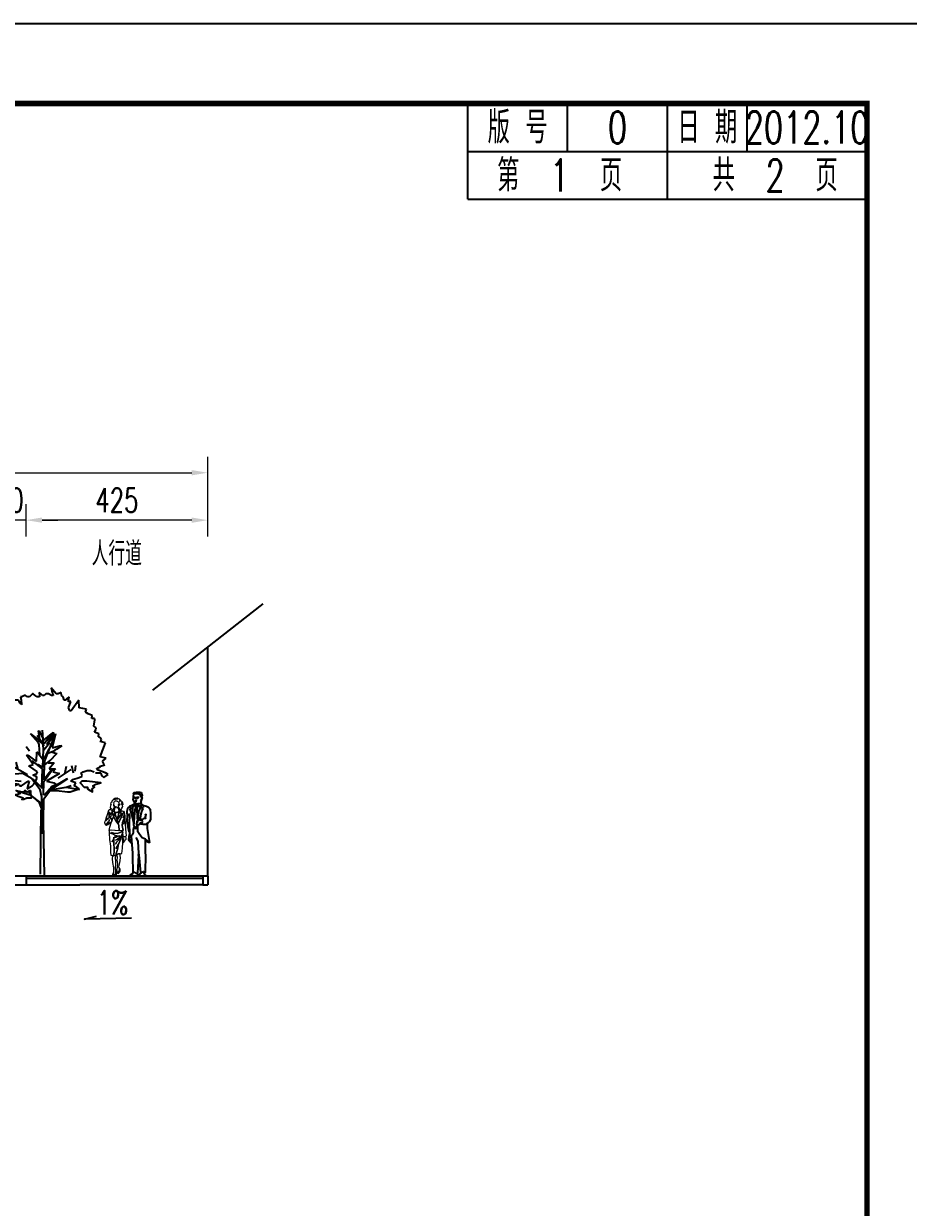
# Model space of a CAD drawing. Extents: x -1568 to -728, y -1287 to -990.
# Drawn here: x -1263.8 to -1153, y -1138.1 to -989.8 of the extents above; entities that cross this region are included whole.
import ezdxf
from ezdxf.enums import TextEntityAlignment as Align

# ---------------------------------------------------------------- set-up
doc = ezdxf.new("R2010")
doc.units = 0
doc.header["$LTSCALE"] = 5
doc.layers.get('0').update_dxf_attribs({"linetype": 'CONTINUOUS'})
doc.layers.get('Defpoints').update_dxf_attribs({"linetype": 'CONTINUOUS'})
for name, color, linetype in [('PP-MAN', 7, 'CONTINUOUS'), ('乔木', 3, 'CONTINUOUS'), ('图框', 7, 'CONTINUOUS'), ('文字', 7, 'CONTINUOUS'), ('道路结构', 7, 'CONTINUOUS')]:
    doc.layers.add(name, color=color, linetype=linetype)
doc.layers.add('标注', color=4, linetype='CONTINUOUS', lineweight=15)
doc.styles.get("Standard").update_dxf_attribs({"font": 'simplex1.shx', "width": 0.7, "bigfont": 'hztxt.shx'})
doc.dimstyles.new('比例1：200', dxfattribs={"dimtxt": 3, "dimasz": 2, "dimexe": 2, "dimexo": 1, "dimgap": 1, "dimtad": 1, "dimlfac": 20, "dimzin": 13, "dimdsep": 46, "dimtxsty": 'Standard', "dimcen": -0.09, "dimclrd": 256, "dimclre": 256, "dimclrt": 7, "dimaunit": 1, "dimadec": 0, "dimazin": 2, "dimtfac": 0.0005, "dimtix": 1, "dimtmove": 2, "dimatfit": 3, "dimfxl": 0, "dimtolj": 1, "dimtzin": 13, "dimlwd": -1, "dimlwe": -1, "dimarcsym": 0})

# ---------------------------------------------------------------- blocks, each defined once
blk = doc.blocks.new('*D16')
at = {"layer": 'Defpoints', "color": 0}
for p in [(-1240.77, -1046.07), (-1465.77, -1052.01), (-1240.77, -1052.01)]:
    blk.add_point(p, dxfattribs=at)
at = {"layer": '标注'}
for p, q in [((-1465.77, -1051.01), (-1465.77, -1044.07)), ((-1240.77, -1051.01), (-1240.77, -1044.07)), ((-1463.77, -1046.07), (-1242.77, -1046.07))]:
    blk.add_line(p, q, dxfattribs=at)
for points in [[(-1463.77, -1045.74), (-1463.77, -1046.4), (-1465.77, -1046.07)], [(-1242.77, -1045.74), (-1242.77, -1046.4), (-1240.77, -1046.07)]]:
    blk.add_solid(points, dxfattribs=at)
at = {"layer": '标注', "color": 7, "insert": (-1353.27, -1043.57), "char_height": 3, "attachment_point": 5}
blk.add_mtext('\\A1;道路总宽45m', dxfattribs=at)
blk = doc.blocks.new('*D35')
at = {"layer": 'Defpoints', "color": 0}
for p in [(-1263.52, -1052.01), (-1263.52, -1055.05), (-1240.77, -1055.05)]:
    blk.add_point(p, dxfattribs=at)
at = {"layer": '标注'}
for p, q in [((-1263.52, -1054.05), (-1263.52, -1050.01)), ((-1240.77, -1054.05), (-1240.77, -1050.01)), ((-1242.77, -1052.01), (-1261.52, -1052.01))]:
    blk.add_line(p, q, dxfattribs=at)
for points in [[(-1261.52, -1051.68), (-1261.52, -1052.34), (-1263.52, -1052.01)], [(-1242.77, -1051.68), (-1242.77, -1052.34), (-1240.77, -1052.01)]]:
    blk.add_solid(points, dxfattribs=at)
at = {"layer": '标注', "color": 7, "insert": (-1252.14, -1049.51), "char_height": 3, "attachment_point": 5}
blk.add_mtext('\\A1;425', dxfattribs=at)
blk = doc.blocks.new('*D34')
at = {"layer": 'Defpoints', "color": 0}
for p in [(-1269.52, -1052.01), (-1269.52, -1055.05), (-1263.52, -1055.05)]:
    blk.add_point(p, dxfattribs=at)
at = {"layer": '标注'}
for p, q in [((-1269.52, -1054.05), (-1269.52, -1050.01)), ((-1263.52, -1054.05), (-1263.52, -1050.01)), ((-1271.52, -1052.01), (-1273.52, -1052.01)), ((-1263.52, -1052.01), (-1269.52, -1052.01)), ((-1261.52, -1052.01), (-1259.52, -1052.01))]:
    blk.add_line(p, q, dxfattribs=at)
for points in [[(-1271.52, -1051.68), (-1271.52, -1052.34), (-1269.52, -1052.01)], [(-1261.52, -1051.68), (-1261.52, -1052.34), (-1263.52, -1052.01)]]:
    blk.add_solid(points, dxfattribs=at)
at = {"layer": '标注', "color": 7, "insert": (-1266.52, -1049.51), "char_height": 3, "attachment_point": 5}
blk.add_mtext('\\A1;150', dxfattribs=at)
blk = doc.blocks.new('A$C3E764F27')
at = {"color": 0}
for p, q in [((1.067, 4.884), (1.115, 4.842)), ((1.085, 4.8), (1.067, 4.884)), ((1.115, 4.842), (1.16, 4.8)), ((1.2, 4.8), (1.226, 4.884)), ((1.226, 4.884), (1.272, 4.925)), ((1.272, 4.925), (1.281, 5.009)), ((1.281, 5.009), (1.364, 4.967)), ((1.364, 4.967), (1.418, 4.967)), ((1.418, 4.967), (1.558, 5.134)), ((1.514, 4.967), (1.504, 4.925)), ((1.504, 4.925), (1.55, 4.925)), ((1.525, 5.009), (1.514, 4.967)), ((1.536, 5.051), (1.525, 5.009)), ((1.547, 5.092), (1.536, 5.051)), ((1.558, 5.134), (1.547, 5.092)), ((1.55, 4.925), (1.628, 4.967)), ((1.628, 4.967), (1.702, 4.967)), ((1.702, 4.967), (1.745, 4.925)), ((1.745, 4.925), (1.794, 4.925)), ((1.794, 4.925), (1.835, 4.967)), ((1.835, 4.967), (1.881, 5.009)), ((1.877, 4.925), (1.875, 4.884)), ((1.875, 4.884), (1.936, 4.884)), ((1.881, 5.009), (1.877, 4.925)), ((1.936, 4.884), (1.989, 4.925)), ((1.989, 4.925), (2.042, 4.967)), ((2.042, 4.967), (2.067, 4.967)), ((2.067, 4.967), (2.149, 4.884)), ((2.149, 4.884), (2.205, 4.884)), ((2.205, 4.884), (2.26, 4.925)), ((2.26, 4.925), (2.283, 4.925)), ((2.283, 4.925), (2.358, 4.884)), ((2.358, 4.884), (2.391, 4.884)), ((2.384, 4.842), (2.378, 4.8)), ((2.391, 4.884), (2.384, 4.842)), ((2.583, 4.8), (2.726, 4.842)), ((2.726, 4.842), (2.708, 4.8)), ((0.59, 4.55), (0.789, 4.591)), ((0.623, 4.466), (0.59, 4.55)), ((0.789, 4.591), (0.805, 4.8)), ((0.805, 4.8), (1.011, 4.508)), ((1.016, 4.758), (1.095, 4.758)), ((1.081, 4.591), (1.016, 4.758)), ((1.053, 4.508), (1.067, 4.55)), ((1.067, 4.55), (1.081, 4.591)), ((1.095, 4.758), (1.085, 4.8)), ((1.16, 4.8), (1.2, 4.8)), ((2.359, 4.675), (2.397, 4.717)), ((2.365, 4.717), (2.359, 4.675)), ((2.371, 4.758), (2.365, 4.717)), ((2.378, 4.8), (2.371, 4.758)), ((2.397, 4.717), (2.428, 4.758)), ((2.428, 4.758), (2.459, 4.8)), ((2.459, 4.8), (2.583, 4.8)), ((2.68, 4.758), (2.652, 4.717)), ((2.652, 4.717), (2.752, 4.675)), ((2.708, 4.8), (2.68, 4.758)), ((2.752, 4.675), (2.731, 4.633)), ((2.731, 4.633), (2.974, 4.633)), ((2.974, 4.633), (2.991, 4.591)), ((2.991, 4.591), (3.008, 4.55)), ((3.008, 4.55), (3.015, 4.508)), ((0.368, 4.258), (0.37, 4.299)), ((0.392, 4.091), (0.368, 4.258)), ((0.37, 4.299), (0.45, 4.299)), ((0.436, 4.383), (0.548, 4.425)), ((0.45, 4.299), (0.436, 4.383)), ((0.548, 4.425), (0.623, 4.466)), ((1.011, 4.508), (1.053, 4.508)), ((3.015, 4.508), (2.996, 4.466)), ((2.996, 4.466), (3.065, 4.425)), ((3.065, 4.425), (3.205, 4.383)), ((3.117, 4.299), (3.072, 4.258)), ((3.072, 4.258), (3.118, 4.216)), ((3.118, 4.216), (3.114, 4.174)), ((3.161, 4.341), (3.117, 4.299)), ((3.205, 4.383), (3.161, 4.341)), ((0.255, 3.882), (0.377, 3.924)), ((0.266, 3.799), (0.255, 3.882)), ((0.325, 4.007), (0.34, 4.049)), ((0.377, 3.924), (0.325, 4.007)), ((0.34, 4.049), (0.392, 4.091)), ((1.442, 3.875), (1.53, 3.506)), ((1.674, 3.59), (1.442, 3.875)), ((1.729, 3.139), (1.442, 3.875)), ((1.497, 3.924), (1.503, 3.882)), ((1.546, 3.882), (1.497, 3.924)), ((1.503, 3.882), (1.674, 3.59)), ((1.645, 3.799), (1.546, 3.882)), ((1.887, 3.965), (1.761, 3.715)), ((1.765, 3.605), (1.792, 3.982)), ((1.868, 3.715), (1.902, 3.965)), ((1.902, 3.965), (1.887, 3.965)), ((1.897, 3.632), (2.118, 3.882)), ((2.118, 3.882), (1.9, 3.715)), ((3.114, 4.174), (3.111, 4.132)), ((3.111, 4.132), (3.148, 4.132)), ((3.148, 4.132), (3.248, 4.174)), ((3.251, 4.091), (3.225, 4.049)), ((3.225, 4.049), (3.359, 4.049)), ((3.248, 4.174), (3.305, 4.174)), ((3.278, 4.132), (3.251, 4.091)), ((3.305, 4.174), (3.278, 4.132)), ((3.356, 3.924), (3.343, 3.882)), ((3.343, 3.882), (3.373, 3.84)), ((3.421, 3.965), (3.356, 3.924)), ((3.359, 4.049), (3.372, 4.007)), ((3.372, 4.007), (3.421, 3.965)), ((0.074, 3.632), (0.223, 3.673)), ((0.223, 3.256), (0.074, 3.632)), ((0.184, 3.715), (0.201, 3.757)), ((0.223, 3.673), (0.184, 3.715)), ((0.201, 3.757), (0.266, 3.799)), ((1.747, 3.614), (1.559, 3.865)), ((1.756, 3.444), (1.595, 3.641)), ((1.743, 3.715), (1.645, 3.799)), ((1.761, 3.715), (1.743, 3.715)), ((1.747, 3.543), (1.926, 3.838)), ((1.765, 3.596), (1.908, 3.704)), ((1.765, 3.462), (1.774, 3.578)), ((1.865, 3.298), (1.88, 3.59)), ((1.9, 3.715), (1.868, 3.715)), ((1.88, 3.59), (1.897, 3.632)), ((3.249, 3.799), (2.999, 3.757)), ((2.999, 3.757), (3.351, 3.715)), ((3.373, 3.84), (3.249, 3.799)), ((3.389, 3.632), (3.305, 3.59)), ((3.305, 3.59), (3.471, 3.548)), ((3.351, 3.715), (3.347, 3.673)), ((3.347, 3.673), (3.389, 3.632)), ((0.054, 3.214), (0.223, 3.256)), ((1.269, 3.548), (1.334, 3.506)), ((1.324, 3.548), (1.269, 3.548)), ((1.496, 3.506), (1.324, 3.548)), ((1.334, 3.506), (1.398, 3.465)), ((1.398, 3.465), (1.468, 3.423)), ((1.527, 3.381), (1.403, 3.339)), ((1.403, 3.339), (1.598, 3.131)), ((1.649, 3.354), (1.46, 3.426)), ((1.468, 3.423), (1.527, 3.381)), ((1.53, 3.506), (1.496, 3.506)), ((1.747, 3.202), (1.613, 3.471)), ((1.783, 2.96), (1.765, 3.462)), ((1.792, 3.184), (1.882, 3.309)), ((1.88, 3.298), (1.865, 3.298)), ((1.922, 3.381), (1.88, 3.298)), ((1.946, 3.381), (1.922, 3.381)), ((1.953, 3.131), (1.946, 3.381)), ((2.196, 3.298), (1.978, 3.131)), ((2.051, 3.047), (2.225, 3.298)), ((2.151, 3.408), (2.24, 3.525)), ((2.225, 3.298), (2.196, 3.298)), ((3.06, 3.339), (3.024, 3.298)), ((3.024, 3.298), (3.466, 3.256)), ((3.095, 3.381), (3.06, 3.339)), ((3.131, 3.423), (3.095, 3.381)), ((3.175, 3.465), (3.131, 3.423)), ((3.347, 3.506), (3.175, 3.465)), ((3.471, 3.548), (3.347, 3.506)), ((3.466, 3.256), (3.447, 3.214)), ((0.156, 3.131), (0.054, 3.214)), ((0.234, 2.992), (0.093, 3.034)), ((0.113, 3.047), (0.156, 3.131)), ((0.312, 2.938), (0.221, 2.979)), ((0.301, 2.896), (0.312, 2.938)), ((0.905, 2.861), (0.879, 3.02)), ((0.95, 2.807), (0.995, 3.004)), ((1.362, 2.673), (1.012, 2.906)), ((1.182, 2.789), (1.138, 2.996)), ((1.439, 2.922), (1.511, 2.839)), ((1.519, 2.922), (1.439, 2.922)), ((1.47, 3.089), (1.612, 2.922)), ((1.59, 3.089), (1.47, 3.089)), ((1.612, 2.922), (1.519, 2.922)), ((1.756, 2.583), (1.523, 2.906)), ((1.541, 2.906), (1.756, 2.628)), ((1.729, 3.031), (1.586, 3.148)), ((1.637, 3.089), (1.59, 3.089)), ((1.598, 3.131), (1.637, 3.089)), ((1.756, 2.628), (1.729, 3.139)), ((1.792, 2.924), (2.07, 3.139)), ((1.792, 2.969), (1.926, 3.04)), ((1.81, 2.413), (1.792, 2.924)), ((1.924, 2.839), (2.167, 3.006)), ((1.978, 3.131), (1.953, 3.131)), ((2.167, 3.006), (2.051, 3.047)), ((2.204, 2.762), (2.617, 2.996)), ((2.456, 2.906), (2.509, 3.103)), ((3.29, 2.922), (3.154, 2.88)), ((3.293, 3.047), (3.248, 3.006)), ((3.248, 3.006), (3.269, 2.964)), ((3.269, 2.964), (3.29, 2.922)), ((3.443, 3.089), (3.293, 3.047)), ((3.538, 3.131), (3.443, 3.089)), ((3.447, 3.214), (3.455, 3.173)), ((3.455, 3.173), (3.538, 3.131)), ((0, 2.771), (0.07, 2.812)), ((0.121, 2.687), (0, 2.771)), ((0.07, 2.812), (0.301, 2.896)), ((0.157, 2.729), (0.121, 2.687)), ((0.193, 2.771), (0.157, 2.729)), ((0.197, 2.812), (0.193, 2.771)), ((0.35, 2.812), (0.197, 2.812)), ((0.487, 2.88), (0.382, 2.839)), ((0.571, 2.88), (0.487, 2.88)), ((0.679, 2.839), (0.571, 2.88)), ((0.751, 2.797), (0.679, 2.839)), ((0.709, 2.755), (0.751, 2.797)), ((0.72, 2.713), (0.709, 2.755)), ((0.848, 2.672), (0.72, 2.713)), ((0.977, 2.63), (0.848, 2.672)), ((0.887, 2.547), (1.023, 2.588)), ((1.023, 2.588), (0.977, 2.63)), ((1.577, 2.35), (1.102, 2.664)), ((1.604, 2.368), (1.129, 2.655)), ((1.511, 2.839), (1.331, 2.797)), ((1.331, 2.797), (1.681, 2.588)), ((1.681, 2.588), (1.48, 2.547)), ((1.765, 2.206), (1.756, 2.583)), ((1.792, 2.386), (2.043, 2.646)), ((1.855, 2.35), (2.088, 2.664)), ((1.943, 2.797), (1.924, 2.839)), ((1.94, 2.672), (1.961, 2.713)), ((2.024, 2.505), (1.94, 2.672)), ((2.056, 2.755), (1.943, 2.797)), ((1.961, 2.713), (2.056, 2.755)), ((2.088, 2.664), (2.33, 2.798)), ((2.156, 2.588), (2.201, 2.421)), ((2.182, 2.588), (2.156, 2.588)), ((2.363, 2.463), (2.182, 2.588)), ((2.33, 2.798), (2.751, 2.762)), ((2.375, 2.583), (2.653, 2.61)), ((2.621, 2.672), (2.633, 2.63)), ((2.682, 2.672), (2.621, 2.672)), ((2.633, 2.63), (2.645, 2.588)), ((2.645, 2.588), (2.657, 2.547)), ((2.749, 2.63), (2.682, 2.672)), ((2.758, 2.505), (2.749, 2.63)), ((2.946, 2.63), (2.854, 2.505)), ((3.154, 2.88), (2.92, 2.839)), ((2.92, 2.839), (3.054, 2.797)), ((2.978, 2.672), (2.946, 2.63)), ((3.056, 2.713), (2.978, 2.672)), ((3.054, 2.797), (3.134, 2.755)), ((3.134, 2.755), (3.056, 2.713)), ((1.147, 2.421), (0.779, 2.359)), ((0.79, 2.38), (0.859, 2.421)), ((1.036, 2.296), (0.79, 2.38)), ((0.859, 2.421), (0.929, 2.463)), ((0.929, 2.463), (0.887, 2.547)), ((1.147, 2.421), (1.012, 2.466)), ((1.112, 2.296), (1.036, 2.296)), ((1.406, 2.338), (1.112, 2.296)), ((1.577, 2.35), (1.147, 2.421)), ((1.562, 2.338), (1.406, 2.338)), ((1.48, 2.547), (1.426, 2.505)), ((1.426, 2.505), (1.494, 2.463)), ((1.494, 2.463), (1.563, 2.421)), ((1.563, 2.421), (1.562, 2.338)), ((1.756, 2.108), (1.577, 2.35)), ((1.747, 2.206), (1.604, 2.368)), ((1.81, 2.153), (1.855, 2.35)), ((2.07, 2.463), (2.024, 2.505)), ((2.139, 2.421), (2.07, 2.463)), ((2.097, 2.197), (2.177, 2.305)), ((2.097, 2.197), (2.402, 2.287)), ((2.209, 2.38), (2.139, 2.421)), ((2.201, 2.421), (2.209, 2.38)), ((2.416, 2.463), (2.363, 2.463)), ((2.429, 2.511), (2.416, 2.463)), ((2.657, 2.547), (2.429, 2.511)), ((2.429, 2.511), (2.742, 2.377)), ((2.599, 2.439), (2.715, 2.466)), ((2.854, 2.505), (2.758, 2.505)), ((1.765, 1.498), (1.756, 2.108)), ((1.801, 1.148), (1.81, 2.153)), ((1.819, 1.856), (1.873, 2)), ((1.837, 2), (2.097, 2.197)), ((1.873, 2), (2.025, 2.135)), ((1.848, 0.055), (1.826, 1.804)), ((1.738, 0), (1.765, 1.498))]:
    blk.add_line(p, q, dxfattribs=at)
for points in [[(3.659, 3.339), (3.67, 3.339), (3.683, 3.298), (3.792, 3.256), (3.729, 3.214), (3.604, 3.214), (3.623, 3.256), (3.641, 3.298)], [(0.58, 2.588), (0.724, 2.588), (0.765, 2.547), (0.657, 2.421), (0.568, 2.421), (0.561, 2.38), (0.495, 2.338), (0.429, 2.296), (0.433, 2.338), (0.436, 2.38), (0.377, 2.421), (0.424, 2.463), (0.339, 2.505), (0.199, 2.547)], [(3.283, 2.63), (3.248, 2.63), (3.227, 2.672), (3.206, 2.713), (3.243, 2.755), (3.445, 2.797), (3.45, 2.797), (3.417, 2.755), (3.401, 2.713), (3.541, 2.672)], [(2.115, 2.338), (2.115, 2.296), (2.115, 2.254), (2.11, 2.213), (2.104, 2.171), (2.098, 2.129), (2.112, 2.129), (2.218, 2.129), (2.304, 2.087), (2.354, 2.087), (2.317, 2.129), (2.456, 2.171), (2.55, 2.213), (2.4, 2.254), (2.457, 2.296), (2.514, 2.338), (2.346, 2.296), (2.276, 2.296), (2.276, 2.338), (2.253, 2.338), (2.228, 2.296), (2.207, 2.296), (2.135, 2.338)], [(2.718, 2.463), (3.125, 2.463), (2.983, 2.421), (2.94, 2.38), (2.973, 2.338), (3.006, 2.296), (2.979, 2.296), (2.883, 2.338), (2.804, 2.338), (2.79, 2.296), (2.783, 2.296)]]:
    blk.add_lwpolyline(points, close=True, dxfattribs=at)
blk.add_lwpolyline([(3.483, 3.006), (3.598, 3.006), (3.54, 2.964), (3.519, 2.964), (3.483, 3.006)], dxfattribs=at)
blk = doc.blocks.new('A$C7F962729')
at = {"color": 0, "xscale": 0.6433862224851765, "yscale": 0.6433862224851765, "zscale": 0.6433862224851765}
blk.add_blockref('A$C3E764F27', (0, 0), dxfattribs=at)
blk = doc.blocks.new('B11000')
at = {"layer": 'PP-MAN', "color": 0, "linetype": 'ByBlock'}
for p, q in [((-0.079, 1.661), (-0.074, 1.663)), ((-0.074, 1.663), (-0.068, 1.657)), ((-0.026, 1.656), (-0.022, 1.66)), ((-0.022, 1.66), (-0.014, 1.658))]:
    blk.add_line(p, q, dxfattribs=at)
for points in [[(-0.058, 1.539), (-0.065, 1.549), (-0.074, 1.551), (-0.084, 1.563), (-0.096, 1.587), (-0.106, 1.629), (-0.099, 1.658), (-0.104, 1.67), (-0.104, 1.697), (-0.097, 1.739), (-0.099, 1.76), (-0.086, 1.773), (-0.037, 1.781), (0.033, 1.777), (0.06, 1.77), (0.075, 1.744), (0.082, 1.717), (0.079, 1.694), (0.072, 1.681)], [(-0.087, 1.524), (-0.136, 1.496), (-0.183, 1.476), (-0.207, 1.458), (-0.227, 1.429), (-0.245, 1.373), (-0.234, 1.266), (-0.241, 1.189), (-0.239, 1.164), (-0.201, 0.949), (-0.192, 0.944), (-0.187, 0.906), (-0.181, 0.906), (-0.174, 0.906)], [(-0.096, 1.513), (-0.118, 1.487), (-0.125, 1.422), (-0.121, 1.313), (-0.098, 1.158)], [(-0.098, 1.672), (-0.077, 1.677), (-0.056, 1.669)], [(-0.068, 1.545), (-0.076, 1.545), (-0.082, 1.54), (-0.096, 1.483), (-0.06, 1.52), (-0.045, 1.535), (-0.014, 1.534), (0.025, 1.476), (0.056, 1.496), (0.074, 1.508), (0.068, 1.526), (0.066, 1.547), (0.057, 1.546)], [(-0.095, 1.742), (-0.089, 1.748), (-0.051, 1.75), (-0.008, 1.749), (0.012, 1.745), (0.032, 1.737), (0.042, 1.717), (0.046, 1.698), (0.056, 1.689), (0.056, 1.681), (0.059, 1.679)], [(-0.091, 1.664), (-0.07, 1.665), (-0.056, 1.66), (-0.059, 1.654), (-0.069, 1.655), (-0.087, 1.66)], [(-0.074, 1.541), (-0.075, 1.538), (-0.054, 1.536)], [(-0.071, 1.588), (-0.056, 1.593), (-0.047, 1.592), (-0.028, 1.589)], [(-0.065, 1.614), (-0.062, 1.609), (-0.042, 1.61), (-0.032, 1.615)], [(-0.058, 1.582), (-0.042, 1.581)], [(-0.055, 1.52), (-0.041, 1.49), (-0.035, 1.484), (-0.018, 1.491), (-0.007, 1.517)], [(-0.036, 1.668), (-0.024, 1.677), (0.005, 1.674), (0.009, 1.667)], [(0.001, 1.665), (-0.011, 1.666), (-0.026, 1.664), (-0.034, 1.66), (-0.029, 1.654), (-0.017, 1.653), (0.001, 1.66)], [(0.052, 1.546), (0.056, 1.541), (0.026, 1.536), (-0.009, 1.536)], [(0.071, 1.511), (0.033, 1.433), (0.004, 1.367), (-0.003, 1.28), (-0.005, 1.233)], [(0.075, 1.522), (0.115, 1.5), (0.173, 1.48), (0.22, 1.464), (0.249, 1.42), (0.262, 1.318), (0.258, 1.2), (0.229, 1.153), (0.191, 1.12), (0.162, 1.097), (0.104, 1.097), (0.071, 1.1), (0.046, 1.113)], [(0.059, 1.671), (0.064, 1.678), (0.072, 1.681), (0.079, 1.674), (0.082, 1.665), (0.079, 1.648), (0.074, 1.635), (0.064, 1.624), (0.058, 1.616), (0.052, 1.613), (0.05, 1.619)], [(0.068, 1.626), (0.058, 1.603), (0.055, 1.567), (0.053, 1.546)], [(-0.17, 0.822), (-0.178, 0.908), (-0.178, 0.977), (-0.185, 1.044), (-0.185, 1.1), (-0.185, 1.16), (-0.181, 1.262), (-0.203, 1.329)], [(-0.145, 1.491), (-0.174, 1.458), (-0.149, 1.44), (-0.181, 1.418), (-0.156, 1.349), (-0.123, 1.226), (-0.103, 1.131), (-0.098, 1.109)], [(-0.049, 1.489), (-0.076, 1.402), (-0.087, 1.258), (-0.094, 1.131), (-0.103, 1.08), (-0.054, 1.029), (-0.018, 1.066)], [(-0.022, 1.482), (-0.029, 1.395), (-0.023, 1.28), (-0.022, 1.229), (-0.01, 1.177)], [(0.109, 1.493), (0.102, 1.456), (0.073, 1.44), (0.1, 1.429), (0.073, 1.395), (0.055, 1.324), (0.04, 1.229)], [(0.053, 1.2), (0.089, 1.204), (0.135, 1.226), (0.162, 1.226), (0.147, 1.231), (0.164, 1.309), (0.14, 1.293)], [(-0.087, 1.062), (-0.098, 1.015), (-0.107, 0.982), (-0.107, 0.92), (-0.129, 0.877), (-0.154, 0.851), (-0.172, 0.817), (-0.176, 0.788), (-0.165, 0.737), (-0.158, 0.708), (-0.134, 0.717)], [(-0.094, 1.017), (-0.058, 1.009), (-0.014, 1.015)], [(0.058, 1.188), (0.049, 1.189), (0.04, 1.211), (0.027, 1.224), (0.016, 1.224), (-0.002, 1.228), (-0.007, 1.219), (-0.003, 1.209), (0.011, 1.203), (0.02, 1.192), (0.005, 1.175), (-0.027, 1.156), (-0.03, 1.142), (-0.017, 1.14), (-0.036, 1.121), (-0.035, 1.113), (-0.028, 1.108), (-0.035, 1.098), (-0.027, 1.09), (-0.03, 1.076), (-0.023, 1.067), (-0.007, 1.073), (0.021, 1.095), (0.038, 1.121), (0.058, 1.135), (0.078, 1.13)], [(0.231, 0.724), (0.198, 0.746), (0.153, 0.784), (0.086, 0.813), (0.033, 0.875), (-0.009, 0.94), (-0.012, 1), (-0.007, 1.064)], [(0.064, 1.115), (0.084, 1.126), (0.093, 1.158), (0.086, 1.186), (0.066, 1.198), (0.053, 1.2)], [(0.193, 1.115), (0.191, 1.086), (0.187, 1.009), (0.24, 0.717), (0.215, 0.715), (0.175, 0.735), (0.144, 0.742)], [(-0.179, 0.903), (-0.193, 0.871), (-0.201, 0.837), (-0.21, 0.771), (-0.202, 0.769), (-0.197, 0.755), (-0.188, 0.754), (-0.185, 0.743), (-0.169, 0.738)], [(0.007, 0.473), (-0.003, 0.447), (0.002, 0.445), (-0.019, 0.065), (-0.029, 0.063), (-0.008, 0.021), (-0.008, 0.005), (-0.084, 0), (-0.133, 0.003), (-0.164, 0.003), (-0.164, 0.026), (-0.105, 0.065), (-0.118, 0.447), (-0.112, 0.471), (-0.118, 0.484), (-0.141, 0.848)], [(0.143, 0.791), (0.143, 0.489), (0.15, 0.46), (0.145, 0.076), (0.119, 0.068), (0.135, 0.037), (0.15, 0.021), (0.15, 0.005), (0.111, 0.003), (0.036, 0), (0.026, 0.021), (0.036, 0.039), (0.067, 0.068), (0.057, 0.081), (0.02, 0.453), (0.013, 0.479), (-0.003, 0.744), (-0.045, 0.822)], [(-0.089, 0.07), (-0.084, 0.083), (-0.047, 0.06), (-0.042, 0.06)], [(0.078, 0.086), (0.109, 0.096), (0.135, 0.081)]]:
    blk.add_lwpolyline(points, dxfattribs=at)
blk = doc.blocks.new('行人')
at = {"color": 143, "linetype": 'Continuous'}
for p, q in [((-1455.15, -1087.66), (-1455.12, -1087.45)), ((-1455.12, -1087.56), (-1455.15, -1087.66)), ((-1455.12, -1087.43), (-1455.07, -1087.29)), ((-1455.03, -1087.36), (-1455.12, -1087.43)), ((-1455.12, -1087.45), (-1454.98, -1087.45)), ((-1455.01, -1087.55), (-1455.12, -1087.56)), ((-1455.12, -1087.89), (-1455.1, -1087.71)), ((-1455.03, -1088.07), (-1455.12, -1087.89)), ((-1455.1, -1087.71), (-1455.03, -1087.59)), ((-1455.07, -1087.29), (-1454.95, -1087.22)), ((-1454.98, -1087.45), (-1455.03, -1087.36)), ((-1455.03, -1087.59), (-1454.92, -1087.63)), ((-1454.94, -1088.24), (-1455.03, -1088.07)), ((-1454.92, -1087.63), (-1455.01, -1087.55)), ((-1454.95, -1087.22), (-1454.75, -1087.24)), ((-1454.92, -1087.19), (-1454.82, -1087.05)), ((-1454.87, -1087.15), (-1454.92, -1087.19)), ((-1454.77, -1087.17), (-1454.87, -1087.15)), ((-1454.82, -1087.05), (-1454.72, -1087.06)), ((-1454.68, -1088.06), (-1454.82, -1088.33)), ((-1454.79, -1087.04), (-1454.7, -1086.96)), ((-1454.72, -1087.06), (-1454.79, -1087.04)), ((-1454.75, -1087.24), (-1454.77, -1087.17)), ((-1454.68, -1087.54), (-1454.75, -1087.57)), ((-1454.75, -1087.57), (-1454.68, -1087.72)), ((-1454.65, -1088.02), (-1454.72, -1088.16)), ((-1454.7, -1086.96), (-1454.52, -1086.88)), ((-1454.62, -1087.64), (-1454.68, -1087.54)), ((-1454.68, -1087.72), (-1454.59, -1087.8)), ((-1454.55, -1087.96), (-1454.68, -1088.06)), ((-1454.68, -1088.44), (-1454.58, -1088.12)), ((-1454.58, -1087.29), (-1454.65, -1087.43)), ((-1454.65, -1087.43), (-1454.62, -1087.64)), ((-1454.55, -1087.96), (-1454.65, -1088.02)), ((-1454.55, -1087.75), (-1454.62, -1087.64)), ((-1454.62, -1087.64), (-1454.55, -1087.75)), ((-1454.55, -1087.96), (-1454.61, -1088.19)), ((-1454.59, -1087.8), (-1454.55, -1087.94)), ((-1454.48, -1087.19), (-1454.58, -1087.29)), ((-1454.58, -1088.12), (-1454.55, -1087.96)), ((-1454.06, -1087.82), (-1454.55, -1087.96)), ((-1454.55, -1087.94), (-1454.38, -1088.02)), ((-1454.38, -1088.02), (-1454.55, -1087.96)), ((-1454.55, -1087.96), (-1454.55, -1087.96)), ((-1454.55, -1087.96), (-1454.55, -1087.96)), ((-1454.52, -1086.88), (-1454.45, -1086.98)), ((-1454.48, -1086.85), (-1454.33, -1086.85)), ((-1454.45, -1086.98), (-1454.48, -1086.85)), ((-1454.34, -1087.15), (-1454.48, -1087.19)), ((-1454.17, -1087.15), (-1454.34, -1087.15)), ((-1454.33, -1086.85), (-1454.32, -1086.99)), ((-1454.32, -1086.99), (-1454.26, -1086.85)), ((-1454.26, -1086.85), (-1454.12, -1086.88)), ((-1454.24, -1087.99), (-1454.1, -1087.89)), ((-1454.1, -1087.89), (-1454.24, -1087.99)), ((-1454.01, -1086.94), (-1454.21, -1086.98)), ((-1454.21, -1086.98), (-1453.94, -1087.01)), ((-1454.1, -1087.26), (-1454.17, -1087.15)), ((-1454.12, -1086.88), (-1454.01, -1086.94)), ((-1454.03, -1087.4), (-1454.1, -1087.26)), ((-1454.1, -1087.89), (-1454.06, -1087.71)), ((-1454.1, -1088.01), (-1454.06, -1087.82)), ((-1454.1, -1088.16), (-1454.1, -1087.89)), ((-1453.97, -1088.16), (-1454.1, -1088.01)), ((-1453.82, -1088.37), (-1454.1, -1088.02)), ((-1454.1, -1088.02), (-1454.1, -1088.16)), ((-1454.06, -1087.57), (-1454.03, -1087.4)), ((-1453.99, -1087.57), (-1454.06, -1087.57)), ((-1454.06, -1087.71), (-1453.99, -1087.78)), ((-1453.99, -1087.78), (-1453.99, -1087.57)), ((-1453.94, -1087.01), (-1453.87, -1087.13)), ((-1453.87, -1087.13), (-1453.78, -1087.22)), ((-1453.78, -1087.22), (-1453.78, -1087.32)), ((-1453.78, -1087.32), (-1453.64, -1087.42)), ((-1453.69, -1088.08), (-1453.65, -1088.19)), ((-1453.57, -1088.09), (-1453.69, -1088.08)), ((-1453.61, -1087.59), (-1453.68, -1087.69)), ((-1453.68, -1087.69), (-1453.6, -1087.8)), ((-1453.64, -1087.42), (-1453.61, -1087.59)), ((-1453.6, -1087.8), (-1453.55, -1087.96)), ((-1453.55, -1087.96), (-1453.57, -1088.09)), ((-1455.38, -1089.37), (-1455.45, -1090.03)), ((-1455.35, -1088.89), (-1455.38, -1088.96)), ((-1455.38, -1088.96), (-1455.38, -1089.16)), ((-1455.17, -1089.58), (-1455.38, -1089.16)), ((-1455.38, -1089.16), (-1455.17, -1089.58)), ((-1455.38, -1089.16), (-1455.38, -1089.37)), ((-1455.35, -1089.51), (-1455.38, -1089.37)), ((-1455.38, -1089.37), (-1455.35, -1089.55)), ((-1455.31, -1088.58), (-1455.35, -1088.89)), ((-1455.17, -1089.3), (-1455.35, -1088.89)), ((-1455.35, -1088.89), (-1455.17, -1089.3)), ((-1455.35, -1089.83), (-1455.35, -1089.51)), ((-1455.21, -1089.79), (-1455.35, -1089.55)), ((-1455.35, -1089.55), (-1455.21, -1089.79)), ((-1455.35, -1089.55), (-1455.35, -1089.83)), ((-1455.24, -1088.47), (-1455.31, -1088.58)), ((-1455.07, -1088.4), (-1455.24, -1088.47)), ((-1455.21, -1088.54), (-1455.21, -1088.68)), ((-1455.21, -1088.68), (-1455.21, -1088.54)), ((-1455.21, -1088.68), (-1454.96, -1089.16)), ((-1455.03, -1089.03), (-1455.21, -1088.68)), ((-1455.14, -1089.83), (-1455.17, -1089.58)), ((-1455.17, -1089.58), (-1455.14, -1089.83)), ((-1454.82, -1088.33), (-1455.07, -1088.4)), ((-1454.68, -1089.76), (-1455.03, -1089.03)), ((-1454.96, -1088.16), (-1454.94, -1088.24)), ((-1454.82, -1088.33), (-1454.96, -1088.16)), ((-1454.79, -1088.65), (-1454.96, -1088.72)), ((-1454.96, -1088.72), (-1454.79, -1088.65)), ((-1454.96, -1088.72), (-1454.89, -1088.93)), ((-1454.89, -1088.93), (-1454.96, -1088.72)), ((-1454.96, -1089.16), (-1454.75, -1089.62)), ((-1454.82, -1088.37), (-1454.93, -1088.58)), ((-1454.93, -1088.58), (-1454.82, -1088.37)), ((-1454.93, -1088.58), (-1454.79, -1088.65)), ((-1454.79, -1088.65), (-1454.93, -1088.58)), ((-1454.89, -1088.58), (-1454.82, -1088.33)), ((-1454.82, -1088.33), (-1454.89, -1088.58)), ((-1454.89, -1088.93), (-1454.65, -1089.27)), ((-1454.55, -1089.41), (-1454.89, -1088.93)), ((-1454.72, -1088.16), (-1454.82, -1088.33)), ((-1454.68, -1088.4), (-1454.79, -1088.68)), ((-1454.79, -1088.68), (-1454.68, -1088.44)), ((-1454.75, -1089.62), (-1454.55, -1090.06)), ((-1454.61, -1088.19), (-1454.68, -1088.38)), ((-1454.68, -1088.38), (-1454.65, -1088.51)), ((-1454.65, -1088.51), (-1454.68, -1088.4)), ((-1454.65, -1088.51), (-1454.38, -1088.61)), ((-1454.65, -1088.51), (-1454.65, -1088.51)), ((-1454.65, -1088.61), (-1454.65, -1088.51)), ((-1454.58, -1088.96), (-1454.65, -1088.61)), ((-1454.65, -1089.27), (-1454.41, -1089.58)), ((-1454.41, -1088.61), (-1454.64, -1088.51)), ((-1454.64, -1088.51), (-1454.63, -1088.68)), ((-1454.63, -1088.68), (-1454.58, -1088.96)), ((-1454.58, -1088.96), (-1454.38, -1089.48)), ((-1454.38, -1089.48), (-1454.58, -1088.96)), ((-1454.41, -1089.58), (-1454.55, -1089.41)), ((-1454.55, -1090.06), (-1454.41, -1089.58)), ((-1454.24, -1089.09), (-1454.45, -1089.72)), ((-1454.24, -1088.61), (-1454.41, -1088.61)), ((-1454.41, -1089.58), (-1454.38, -1089.48)), ((-1454.38, -1088.61), (-1454.24, -1088.61)), ((-1454.38, -1089.48), (-1454.24, -1089.13)), ((-1454.24, -1089.13), (-1454.1, -1088.54)), ((-1454.24, -1088.61), (-1454.06, -1088.54)), ((-1454.1, -1088.54), (-1454.24, -1088.61)), ((-1454.1, -1088.54), (-1454.24, -1089.09)), ((-1454.24, -1089.65), (-1453.99, -1089.2)), ((-1453.99, -1089.2), (-1454.24, -1089.65)), ((-1454.06, -1088.33), (-1454.1, -1088.16)), ((-1454.1, -1088.16), (-1454.06, -1088.37)), ((-1454.06, -1088.37), (-1454.1, -1088.54)), ((-1454.1, -1088.54), (-1454.1, -1088.54)), ((-1454.06, -1088.54), (-1454.06, -1088.33)), ((-1454.03, -1088.89), (-1454.06, -1088.93)), ((-1454.06, -1088.93), (-1454.03, -1088.99)), ((-1454.03, -1088.99), (-1454.06, -1089.03)), ((-1454.06, -1089.03), (-1453.96, -1089.23)), ((-1453.99, -1088.82), (-1454.03, -1088.89)), ((-1453.82, -1088.65), (-1453.99, -1089.2)), ((-1453.99, -1089.2), (-1453.82, -1088.72)), ((-1453.96, -1088.75), (-1453.99, -1088.82)), ((-1453.78, -1088.39), (-1453.97, -1088.16)), ((-1453.92, -1088.75), (-1453.96, -1088.75)), ((-1453.96, -1089.23), (-1453.89, -1089.34)), ((-1453.92, -1088.51), (-1453.82, -1088.37)), ((-1453.78, -1088.37), (-1453.92, -1088.51)), ((-1453.78, -1088.54), (-1453.92, -1088.51)), ((-1453.92, -1088.51), (-1453.78, -1088.54)), ((-1453.85, -1088.68), (-1453.92, -1088.75)), ((-1453.89, -1089.34), (-1453.78, -1089.41)), ((-1453.89, -1089.34), (-1453.75, -1089.44)), ((-1453.82, -1089.51), (-1453.89, -1089.34)), ((-1453.78, -1088.68), (-1453.85, -1088.68)), ((-1453.82, -1088.72), (-1453.85, -1088.79)), ((-1453.85, -1088.79), (-1453.82, -1088.72)), ((-1453.85, -1088.79), (-1453.75, -1088.82)), ((-1453.75, -1088.86), (-1453.85, -1088.79)), ((-1453.85, -1089.37), (-1453.82, -1089.51)), ((-1453.68, -1089.48), (-1453.85, -1089.37)), ((-1453.82, -1088.72), (-1453.78, -1088.54)), ((-1453.78, -1088.54), (-1453.82, -1088.65)), ((-1453.82, -1089.51), (-1453.75, -1089.69)), ((-1453.82, -1089.51), (-1453.68, -1089.51)), ((-1453.68, -1089.51), (-1453.82, -1089.51)), ((-1453.75, -1089.69), (-1453.82, -1089.51)), ((-1453.65, -1088.23), (-1453.78, -1088.37)), ((-1453.67, -1088.28), (-1453.78, -1088.39)), ((-1453.75, -1088.82), (-1453.78, -1088.68)), ((-1453.78, -1089.41), (-1453.68, -1089.48)), ((-1453.65, -1088.68), (-1453.75, -1088.86)), ((-1453.75, -1089.44), (-1453.68, -1089.51)), ((-1453.71, -1089.09), (-1453.68, -1088.99)), ((-1453.65, -1089.13), (-1453.71, -1089.09)), ((-1453.68, -1088.99), (-1453.65, -1088.93)), ((-1453.68, -1089.48), (-1453.58, -1089.3)), ((-1453.58, -1089.3), (-1453.68, -1089.48)), ((-1453.68, -1089.51), (-1453.58, -1089.3)), ((-1453.65, -1088.19), (-1453.67, -1088.28)), ((-1453.44, -1088.26), (-1453.65, -1088.23)), ((-1453.61, -1088.68), (-1453.65, -1088.68)), ((-1453.65, -1088.93), (-1453.61, -1088.68)), ((-1453.44, -1089.27), (-1453.65, -1089.13)), ((-1453.65, -1089.13), (-1453.41, -1089.3)), ((-1453.65, -1089.13), (-1453.65, -1089.13)), ((-1453.58, -1089.3), (-1453.65, -1089.13)), ((-1453.65, -1089.13), (-1453.58, -1089.3)), ((-1453.58, -1089.3), (-1453.65, -1089.13)), ((-1453.34, -1088.44), (-1453.44, -1088.26)), ((-1453.44, -1088.54), (-1453.44, -1089.06)), ((-1453.44, -1089.09), (-1453.44, -1088.54)), ((-1453.44, -1089.06), (-1453.44, -1089.27)), ((-1453.44, -1089.27), (-1453.44, -1089.09)), ((-1453.2, -1089.48), (-1453.44, -1089.27)), ((-1453.44, -1089.51), (-1453.37, -1089.9)), ((-1453.37, -1089.9), (-1453.44, -1089.51)), ((-1453.41, -1089.3), (-1453.2, -1089.48)), ((-1453.37, -1088.54), (-1453.2, -1088.89)), ((-1453.2, -1088.89), (-1453.37, -1088.54)), ((-1453.2, -1088.89), (-1453.34, -1088.44)), ((-1453.23, -1089.3), (-1453.02, -1089.51)), ((-1452.99, -1089.55), (-1453.23, -1089.3)), ((-1453.06, -1089.34), (-1453.2, -1088.89)), ((-1452.99, -1089.65), (-1453.2, -1089.48)), ((-1453.2, -1089.48), (-1452.99, -1089.65)), ((-1453.02, -1089.51), (-1453.06, -1089.34)), ((-1452.92, -1089.72), (-1452.99, -1089.55)), ((-1455.49, -1090.66), (-1455.52, -1091.14)), ((-1455.45, -1090.03), (-1455.49, -1090.66)), ((-1455.24, -1090.1), (-1455.35, -1089.83)), ((-1455.35, -1089.83), (-1455.24, -1090.1)), ((-1455.07, -1090.27), (-1455.17, -1090.83)), ((-1455.17, -1090.87), (-1455.07, -1090.27)), ((-1455.17, -1090.83), (-1455.14, -1090.94)), ((-1455.14, -1090.94), (-1455.17, -1090.87)), ((-1455.14, -1090.9), (-1454.82, -1090.94)), ((-1455.14, -1091), (-1455.14, -1090.9)), ((-1455.14, -1090.94), (-1454.89, -1090.94)), ((-1455.14, -1091.21), (-1455.14, -1090.94)), ((-1454.79, -1091.14), (-1455.14, -1091)), ((-1455.14, -1091), (-1454.79, -1091.14)), ((-1455.14, -1091.14), (-1455.14, -1091)), ((-1455.1, -1089.83), (-1455.07, -1090.27)), ((-1455.07, -1090.27), (-1455.1, -1089.83)), ((-1454.89, -1090.94), (-1454.68, -1090.9)), ((-1454.82, -1090.94), (-1454.68, -1090.87)), ((-1454.55, -1090.06), (-1454.68, -1089.76)), ((-1454.62, -1090.24), (-1454.68, -1090.9)), ((-1454.68, -1090.9), (-1454.62, -1090.24)), ((-1454.68, -1090.87), (-1454.62, -1090.94)), ((-1454.68, -1090.9), (-1454.62, -1090.94)), ((-1454.55, -1090), (-1454.62, -1090.24)), ((-1454.62, -1090.24), (-1454.55, -1090)), ((-1454.62, -1090.94), (-1453.75, -1090.83)), ((-1454.62, -1090.94), (-1453.65, -1090.83)), ((-1454.24, -1089.65), (-1454.55, -1090.06)), ((-1454.55, -1090.06), (-1454.24, -1089.65)), ((-1454.55, -1090.06), (-1454.24, -1089.65)), ((-1454.24, -1089.65), (-1454.55, -1090.06)), ((-1454.45, -1089.72), (-1454.55, -1090.06)), ((-1453.75, -1089.69), (-1453.44, -1090.03)), ((-1453.68, -1089.93), (-1453.75, -1089.69)), ((-1453.75, -1090.83), (-1453.48, -1090.87)), ((-1453.51, -1090.48), (-1453.68, -1089.93)), ((-1453.65, -1090.83), (-1453.44, -1090.87)), ((-1453.41, -1090.87), (-1453.51, -1090.48)), ((-1453.48, -1090.87), (-1453.41, -1090.87)), ((-1453.44, -1090.03), (-1453.27, -1090.17)), ((-1453.44, -1090.87), (-1453.41, -1091.07)), ((-1453.44, -1090.87), (-1453.44, -1090.87)), ((-1453.41, -1091.07), (-1453.41, -1091.17)), ((-1453.37, -1089.9), (-1453.27, -1090.17)), ((-1453.27, -1090.17), (-1453.37, -1089.9)), ((-1453.27, -1089.79), (-1453.13, -1090.06)), ((-1453.13, -1090.06), (-1453.27, -1089.79)), ((-1453.27, -1090.17), (-1453.02, -1090.24)), ((-1453.13, -1090.06), (-1453.02, -1090.24)), ((-1453.02, -1090.24), (-1453.13, -1090.06)), ((-1453.02, -1090.24), (-1452.95, -1090.13)), ((-1452.95, -1090.13), (-1452.88, -1089.93)), ((-1452.88, -1089.93), (-1452.92, -1089.72)), ((-1455.52, -1091.14), (-1455.55, -1091.56)), ((-1455.55, -1091.56), (-1455.49, -1091.63)), ((-1455.49, -1091.63), (-1455.52, -1091.8)), ((-1455.52, -1091.8), (-1455.52, -1092.01)), ((-1455.52, -1092.01), (-1455.38, -1092.14)), ((-1455.49, -1091.63), (-1455.49, -1091.63)), ((-1455.35, -1091.66), (-1455.49, -1091.63)), ((-1455.49, -1091.63), (-1455.35, -1091.66)), ((-1455.38, -1092.14), (-1455.31, -1092.32)), ((-1455.17, -1091.63), (-1455.35, -1091.66)), ((-1455.35, -1091.66), (-1455.17, -1091.63)), ((-1455.31, -1092.32), (-1455.17, -1092.42)), ((-1455.24, -1091.87), (-1455.24, -1092.11)), ((-1455.24, -1092.14), (-1455.24, -1091.87)), ((-1455.24, -1092.11), (-1455.14, -1092.18)), ((-1455.14, -1092.35), (-1455.24, -1092.14)), ((-1455.17, -1091.63), (-1455.14, -1091.21)), ((-1455.17, -1091.73), (-1455.17, -1091.63)), ((-1455.17, -1091.84), (-1455.17, -1091.73)), ((-1455.1, -1092.11), (-1455.17, -1091.84)), ((-1455.17, -1092.42), (-1455.14, -1092.35)), ((-1455.14, -1091.14), (-1454.93, -1091.59)), ((-1454.96, -1091.52), (-1455.14, -1091.14)), ((-1455.14, -1091.35), (-1455.14, -1091.14)), ((-1454.96, -1091.77), (-1455.14, -1091.35)), ((-1455.14, -1091.35), (-1454.89, -1091.94)), ((-1455.14, -1091.63), (-1455.14, -1091.35)), ((-1455.14, -1092.39), (-1455.14, -1091.63)), ((-1455.14, -1092.18), (-1455.1, -1092.11)), ((-1455.1, -1093.08), (-1455.14, -1092.39)), ((-1454.72, -1091.77), (-1454.96, -1091.52)), ((-1454.96, -1091.52), (-1454.72, -1091.77)), ((-1454.68, -1092.01), (-1454.96, -1091.52)), ((-1454.75, -1092.21), (-1454.96, -1091.77)), ((-1454.93, -1091.59), (-1454.68, -1092.01)), ((-1454.89, -1091.94), (-1454.62, -1092.49)), ((-1454.41, -1091.24), (-1454.79, -1091.14)), ((-1454.79, -1091.14), (-1454.41, -1091.24)), ((-1454.75, -1091.56), (-1454.58, -1091.59)), ((-1454.58, -1091.59), (-1454.75, -1091.56)), ((-1454.58, -1092.53), (-1454.75, -1092.21)), ((-1454.45, -1091.97), (-1454.72, -1091.77)), ((-1454.72, -1091.77), (-1454.45, -1091.97)), ((-1454.38, -1092.32), (-1454.68, -1092.01)), ((-1454.68, -1092.01), (-1454.38, -1092.32)), ((-1454.62, -1092.49), (-1454.24, -1093.15)), ((-1454.2, -1091.49), (-1454.58, -1091.59)), ((-1454.58, -1091.59), (-1454.31, -1091.7)), ((-1454.45, -1093.25), (-1454.58, -1092.53)), ((-1454.58, -1092.56), (-1454.45, -1093.25)), ((-1454.24, -1093.15), (-1454.58, -1092.56)), ((-1454.55, -1091.59), (-1454.2, -1091.49)), ((-1454.31, -1091.7), (-1454.55, -1091.59)), ((-1454.2, -1092.11), (-1454.45, -1091.97)), ((-1454.45, -1091.97), (-1454.2, -1092.11)), ((-1454.03, -1091.21), (-1454.41, -1091.24)), ((-1454.41, -1091.24), (-1454.03, -1091.21)), ((-1454.2, -1092.6), (-1454.38, -1092.32)), ((-1454.38, -1092.32), (-1454.2, -1092.6)), ((-1454.06, -1091.7), (-1454.31, -1091.7)), ((-1454.31, -1091.7), (-1454.06, -1091.7)), ((-1454.2, -1091.49), (-1453.85, -1091.31)), ((-1453.85, -1091.31), (-1454.2, -1091.49)), ((-1453.99, -1092.35), (-1454.06, -1093.39)), ((-1454.06, -1093.36), (-1453.99, -1092.35)), ((-1453.71, -1091.14), (-1454.03, -1091.21)), ((-1454.03, -1091.21), (-1453.71, -1091.14)), ((-1454.03, -1091.73), (-1453.99, -1092.35)), ((-1453.99, -1092.35), (-1454.03, -1091.73)), ((-1453.96, -1092.04), (-1454.03, -1091.73)), ((-1454.03, -1091.73), (-1453.96, -1092.04)), ((-1453.78, -1092.28), (-1453.96, -1092.04)), ((-1453.96, -1092.04), (-1453.78, -1092.28)), ((-1453.85, -1091.31), (-1453.58, -1091.21)), ((-1453.58, -1091.21), (-1453.85, -1091.31)), ((-1453.58, -1091.21), (-1453.41, -1091.17)), ((-1453.41, -1091.17), (-1453.58, -1091.21)), ((-1453.48, -1092.01), (-1453.58, -1092.84)), ((-1453.41, -1091.17), (-1453.48, -1092.01)), ((-1455, -1093.78), (-1455.1, -1093.08)), ((-1454.79, -1093.81), (-1455, -1093.78)), ((-1454.86, -1094.29), (-1454.79, -1094.02)), ((-1454.79, -1094.02), (-1454.79, -1093.81)), ((-1454.79, -1093.81), (-1454.55, -1093.81)), ((-1454.55, -1093.81), (-1454.79, -1093.81)), ((-1454.31, -1093.98), (-1454.55, -1093.81)), ((-1454.55, -1093.81), (-1454.38, -1093.92)), ((-1454.27, -1093.88), (-1454.45, -1093.25)), ((-1454.45, -1093.25), (-1454.27, -1093.88)), ((-1454.38, -1093.92), (-1454.41, -1094.26)), ((-1454.38, -1093.92), (-1454.38, -1093.92)), ((-1454.03, -1094.05), (-1454.31, -1093.98)), ((-1454.24, -1094), (-1454.01, -1094.05)), ((-1454.21, -1094.38), (-1454.24, -1094)), ((-1454.03, -1094.05), (-1454.06, -1093.36)), ((-1454.06, -1093.39), (-1454.03, -1094.05)), ((-1453.75, -1094.02), (-1454.03, -1094.05)), ((-1454.01, -1094.05), (-1453.85, -1094.03)), ((-1453.85, -1094.03), (-1453.85, -1094.03)), ((-1453.85, -1094.03), (-1453.81, -1094.43)), ((-1453.65, -1093.95), (-1453.75, -1094.02)), ((-1453.61, -1093.6), (-1453.65, -1093.95)), ((-1453.58, -1092.84), (-1453.61, -1093.6)), ((-1454.75, -1094.95), (-1454.86, -1094.29)), ((-1454.65, -1095.44), (-1454.75, -1094.95)), ((-1454.75, -1095.72), (-1454.65, -1095.44)), ((-1454.38, -1094.61), (-1454.45, -1095.02)), ((-1454.45, -1095.02), (-1454.41, -1095.51)), ((-1454.41, -1094.26), (-1454.38, -1094.61)), ((-1454.41, -1095.51), (-1454.34, -1095.79)), ((-1454.27, -1094.68), (-1454.21, -1094.38)), ((-1454.24, -1095.04), (-1454.27, -1094.68)), ((-1454.2, -1095.6), (-1454.24, -1095.04)), ((-1453.97, -1095.55), (-1453.98, -1095.93)), ((-1453.83, -1094.89), (-1453.97, -1095.55)), ((-1453.81, -1094.43), (-1453.83, -1094.89)), ((-1454.72, -1095.58), (-1454.75, -1095.72)), ((-1454.75, -1095.72), (-1454.75, -1095.99)), ((-1454.75, -1095.99), (-1454.75, -1095.72)), ((-1454.75, -1095.99), (-1454.55, -1096.27)), ((-1454.55, -1096.27), (-1454.75, -1095.99)), ((-1454.72, -1095.82), (-1454.72, -1095.58)), ((-1454.72, -1095.58), (-1454.72, -1095.58)), ((-1454.65, -1095.96), (-1454.72, -1095.82)), ((-1454.55, -1096.06), (-1454.65, -1095.96)), ((-1454.41, -1096.02), (-1454.55, -1096.06)), ((-1454.55, -1096.27), (-1454.38, -1096.2)), ((-1454.38, -1096.2), (-1454.55, -1096.27)), ((-1454.38, -1095.92), (-1454.41, -1096.02)), ((-1454.34, -1095.79), (-1454.38, -1095.92)), ((-1454.38, -1096.2), (-1454.34, -1095.79)), ((-1454.34, -1095.79), (-1454.38, -1096.2)), ((-1454.27, -1096.16), (-1454.31, -1096.27)), ((-1454.31, -1096.27), (-1454.31, -1096.44)), ((-1454.31, -1096.44), (-1454.1, -1096.62)), ((-1454.29, -1096.26), (-1454.24, -1096.03)), ((-1454.28, -1096.43), (-1454.29, -1096.26)), ((-1454.09, -1096.6), (-1454.28, -1096.43)), ((-1454.27, -1096.09), (-1454.24, -1095.99)), ((-1454.24, -1095.99), (-1454.27, -1096.16)), ((-1454.24, -1096.23), (-1454.27, -1096.09)), ((-1454.24, -1096.03), (-1454.2, -1095.6)), ((-1454.24, -1095.99), (-1454.24, -1095.99)), ((-1454.2, -1096.37), (-1454.24, -1096.23)), ((-1454.1, -1096.37), (-1454.2, -1096.37)), ((-1453.99, -1096.34), (-1454.1, -1096.37)), ((-1454.1, -1096.62), (-1453.92, -1096.51)), ((-1453.9, -1096.51), (-1454.09, -1096.6)), ((-1453.96, -1096.27), (-1453.99, -1096.34)), ((-1453.98, -1095.93), (-1453.95, -1096.18)), ((-1453.96, -1096.16), (-1453.96, -1096.27)), ((-1453.89, -1096.37), (-1453.96, -1096.16)), ((-1453.95, -1096.18), (-1453.89, -1096.39)), ((-1453.92, -1096.51), (-1453.89, -1096.37)), ((-1453.89, -1096.39), (-1453.9, -1096.51))]:
    blk.add_line(p, q, dxfattribs=at)
at = {"color": 143, "xscale": -5.910619607304398, "yscale": 5.910619607303943, "zscale": 5.910619607304046}
blk.add_blockref('B11000', (-1457.07, -1096.6), dxfattribs=at)
blk = doc.blocks.new('series')
at = {"width": 0.75}
for tag, height, p in [('页码', 4, (-35, -19)), ('图名', 5, (-220, -282)), ('图号', 5, (-20, -282))]:
    blk.add_attdef(tag, text='', height=height, dxfattribs=at).set_placement(p, align=Align.MIDDLE_CENTER)

msp = doc.modelspace()

# ---------------------------------------------------------------- linework, layer by layer
for p, q in [((-1233.84828, -1062.48204), (-1247.68951, -1073.32014)), ((-1240.7689, -1096.59021), (-1240.7689, -1067.90109)), ((-1240.7689, -1096.59021), (-1240.7689, -1067.94651)), ((-1240.7689, -1096.59021), (-1269.5189, -1096.59021)), ((-1241.3689, -1096.89021), (-1263.5189, -1096.89021)), ((-1241.3689, -1097.69021), (-1256.7691, -1097.69021))]:
    msp.add_line(p, q)
msp.add_lwpolyline([(-1148.20035, -1286.82642), (-1148.20035, -989.82642), (-1568.20035, -989.82642), (-1568.20035, -1286.82642)], close=True)
msp.add_lwpolyline([(-1148.20035, -1286.82642), (-1148.20035, -989.82642), (-1568.20035, -989.82642), (-1568.20035, -1286.82642)], close=True)
at = {"color": 7}
msp.add_lwpolyline([(-1250.3331, -1101.86296), (-1256.19402, -1101.98017), (-1254.67823, -1101.59097)], dxfattribs=at)
at = {"layer": '图框'}
for p, q in [((-1208.20035, -1011.82642), (-1208.20035, -999.82642)), ((-1195.70035, -1005.82642), (-1195.70035, -999.82642)), ((-1183.20035, -1005.82642), (-1183.20035, -999.82642)), ((-1173.20035, -1005.82642), (-1173.20035, -999.82642)), ((-1208.20035, -1005.82642), (-1158.20035, -1005.82642)), ((-1183.20035, -1011.82642), (-1183.20035, -1005.82642)), ((-1208.20035, -1011.82642), (-1158.20035, -1011.82642))]:
    msp.add_line(p, q, dxfattribs=at)
at = {"layer": '图框', "const_width": 0.7}
msp.add_lwpolyline([(-1158.20035, -999.82642), (-1538.20035, -999.82642), (-1538.20035, -1276.82642), (-1158.20035, -1276.82642), (-1158.20035, -999.82642)], dxfattribs=at)
at = {"layer": '道路结构'}
for p, q in [((-1263.5189, -1096.59021), (-1263.5189, -1097.69021)), ((-1263.5189, -1096.59021), (-1263.5189, -1097.69021)), ((-1263.5189, -1096.59021), (-1263.5189, -1097.68815)), ((-1241.3689, -1096.59021), (-1241.3689, -1097.69021)), ((-1240.7689, -1096.59021), (-1240.7689, -1097.69021)), ((-1269.5189, -1097.69021), (-1256.7691, -1097.69021)), ((-1241.3689, -1097.69021), (-1240.7689, -1097.69021))]:
    msp.add_line(p, q, dxfattribs=at)

# ---------------------------------------------------------------- block references
at = {"layer": '乔木', "color": 72, "xscale": -7.138745764270425, "yscale": 7.138745764270425, "zscale": 7.138745764269561}
msp.add_blockref('A$C7F962729', (-1253.23042, -1096.59021), dxfattribs=at)
at = {"layer": '图框'}
ref = msp.add_blockref('series', (-1148.20035, -989.82642), dxfattribs=at)
ref.add_attrib('页码', '第  1  页     共  2  页', dxfattribs={"layer": '0', "height": 4, "width": 0.7}).set_placement((-1183.20035, -1008.82642), align=Align.MIDDLE_CENTER)
at = {"layer": '标注', "xscale": -1}
msp.add_blockref('行人', (-2706.53779, 0), dxfattribs=at)

# ---------------------------------------------------------------- texts
at = {"layer": '图框', "width": 0.7}
for s, p in [('版 号', (-1201.95035, -1002.82642)), ('日 期', (-1178.20035, -1002.82642)), ('0', (-1189.45035, -1002.82642)), ('2012.10', (-1165.70035, -1002.82642))]:
    msp.add_text(s, height=4, dxfattribs=at).set_placement(p, align=Align.MIDDLE_CENTER)
at = {"layer": '文字', "width": 0.7}
for s, p in [('人行道', (-1255.30154, -1057.70065)), ('1%', (-1254.66613, -1101.41652))]:
    msp.add_text(s, height=3, dxfattribs=at).set_placement(p)

# ---------------------------------------------------------------- dimensions: what is measured, and where the dimension line sits
at = {"layer": '标注'}
dim = msp.add_linear_dim(base=(-1240.7689, -1046.0685), p1=(-1465.7689, -1052.01067), p2=(-1240.7689, -1052.01067), text='道路总宽45m', dimstyle='比例1：200', override={"dimtxsty": 'Standard'}, dxfattribs=at)
dim.commit()
dim.dimension.update_dxf_attribs({"geometry": '*D16', "text_midpoint": (-1353.2689, -1043.5685)})
for base, p1, p2, text, picture, middle in [((-1269.5189, -1052.01067), (-1263.5189, -1055.04863), (-1269.5189, -1055.04863), '150', '*D34', (-1266.5189, -1049.51067)), ((-1263.5189, -1052.01067), (-1240.7689, -1055.04863), (-1263.5189, -1055.04863), '425', '*D35', (-1252.1439, -1049.51067))]:
    dim = msp.add_linear_dim(base=base, p1=p1, p2=p2, angle=180, text=text, dimstyle='比例1：200', override={"dimtxsty": 'Standard'}, dxfattribs=at)
    dim.commit()
    dim.dimension.update_dxf_attribs({"geometry": picture, "text_midpoint": middle})

doc.saveas('drawing.dxf')
